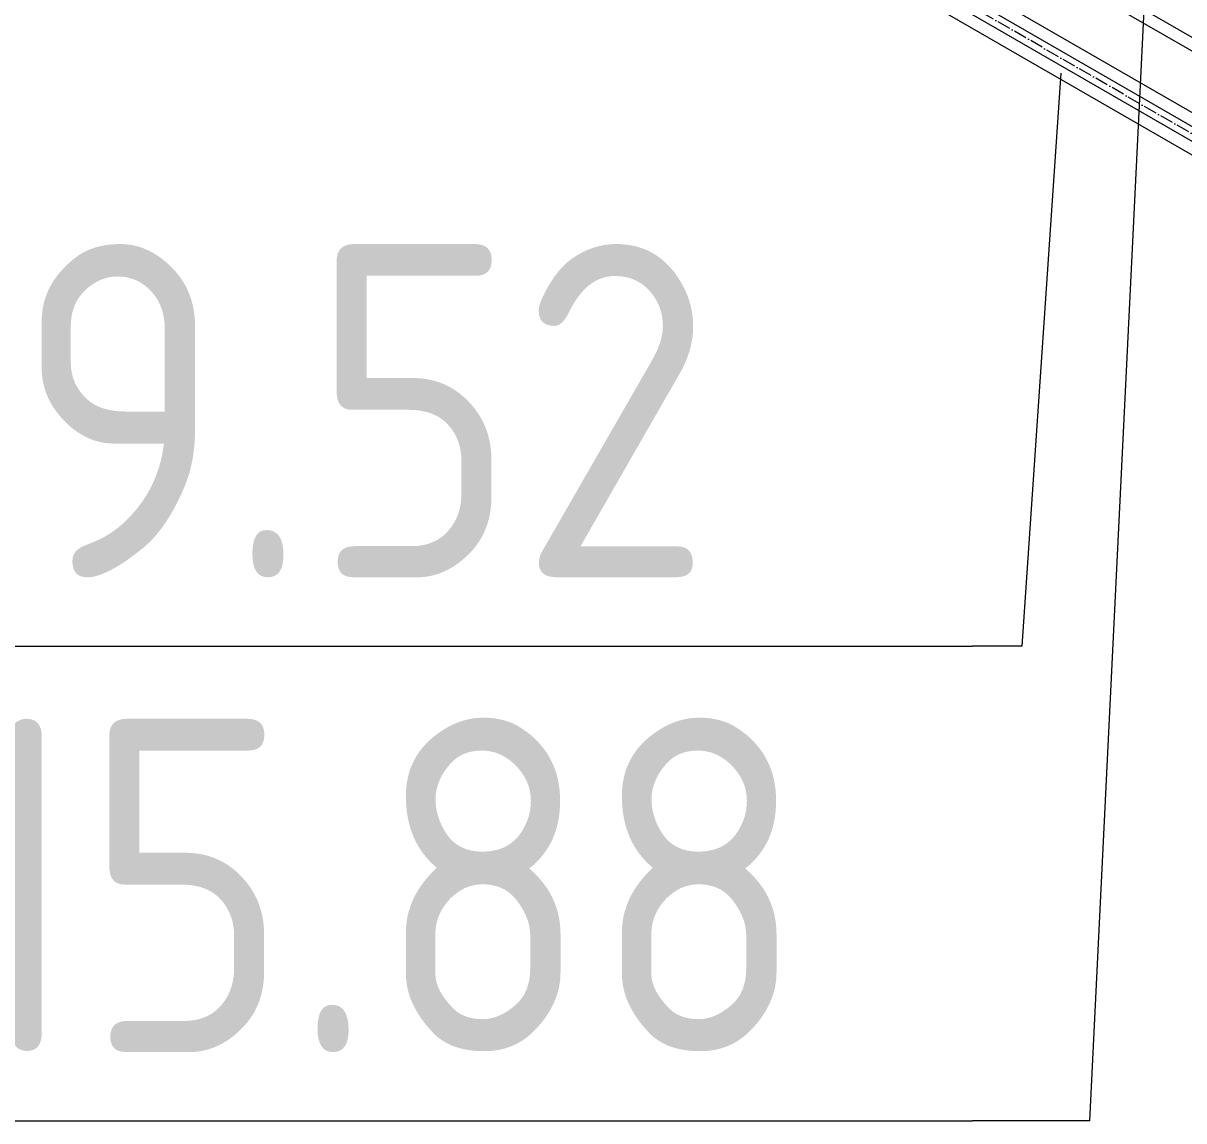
# Model space of a CAD drawing. Header units: millimetres. Extents: x -88595 to 880822, y -1054509 to -148035.
# Drawn here: x 432240 to 433111, y -326382 to -325558 of the extents above; entities that cross this region are included whole.
import ezdxf

# ---------------------------------------------------------------- set-up
doc = ezdxf.new("R2010")
doc.units = ezdxf.units.MM
doc.linetypes.add('$12$ADSK_Осевая', pattern=[14, 10, -2, 0, -2])
for name, color, linetype, lineweight in [('Изоляция', 7, 'Continuous', 18), ('Марки', 7, 'Continuous', 20), ('Трубопровод', 7, 'Continuous', 18)]:
    doc.layers.add(name, color=color, linetype=linetype, lineweight=lineweight)
doc.styles.add('$10$GOST Common', font='GOST_Common.ttf', dxfattribs={"width": 0.9, "height": 250})

# ---------------------------------------------------------------- blocks, each defined once
blk = doc.blocks.new('$0$ADSK_M_Трубы - Диаметр_10-3265709-В_ОВ3_3')
at = {"layer": 'Марки'}
blk.add_line((-19808.77, 11394.76), (-18808.77, 11394.76), dxfattribs=at)

msp = doc.modelspace()

# ---------------------------------------------------------------- linework, layer by layer
at = {"layer": 'Изоляция', "color": 190, "true_color": 0x8000ff}
for p, q in [((433154.49, -325647.25), (432505.65, -325272.65)), ((432491.89, -325296.48), (433143.99, -325672.97))]:
    msp.add_line(p, q, dxfattribs=at)
at = {"layer": 'Изоляция', "color": 134, "true_color": 0x00a6a6}
msp.add_line((432604.27, -325283.39), (433194.67, -325624.25), dxfattribs=at)
at = {"layer": 'Марки'}
for p, q in [((433080.56, -325548.22), (433039.81, -326381.74)), ((433018.24, -325595.85), (432989.06, -326025.58)), ((432989.06, -326025.58), (432952.02, -326025.58)), ((433039.81, -326381.74), (432952.02, -326381.74))]:
    msp.add_line(p, q, dxfattribs=at)
at = {"layer": 'Трубопровод', "color": 134, "true_color": 0x00a6a6}
msp.add_line((432605.96, -325273.97), (433199.17, -325616.46), dxfattribs=at)
at = {"layer": 'Трубопровод', "color": 190, "linetype": '$12$ADSK_Осевая', "true_color": 0x8000ff}
msp.add_line((433150.87, -325661.05), (432498.77, -325284.56), dxfattribs=at)
msp.add_line((433150.87, -325661.05), (432498.77, -325284.56), dxfattribs=at)
at = {"layer": 'Трубопровод', "color": 190, "true_color": 0x8000ff}
for p, q in [((433153.25, -325656.93), (432501.15, -325280.44)), ((432496.39, -325288.69), (433148.49, -325665.17))]:
    msp.add_line(p, q, dxfattribs=at)

# ---------------------------------------------------------------- block references
at = {"layer": 'Марки'}
for p in [(451760.78, -337420.34), (451760.78, -337776.5)]:
    msp.add_blockref('$0$ADSK_M_Трубы - Диаметр_10-3265709-В_ОВ3_3', p, dxfattribs=at)

# ---------------------------------------------------------------- texts
at = {"layer": 'Марки', "lineweight": 9, "char_height": 250, "attachment_point": 1, "style": '$10$GOST Common'}
for s, insert, width in [('9.52', (432233.64, -325724.01), 663.7972), ('15.88', (432176.94, -326080.17), 800.8858)]:
    msp.add_mtext(s, dxfattribs=dict(at, insert=insert, width=width))

doc.saveas('drawing.dxf')
